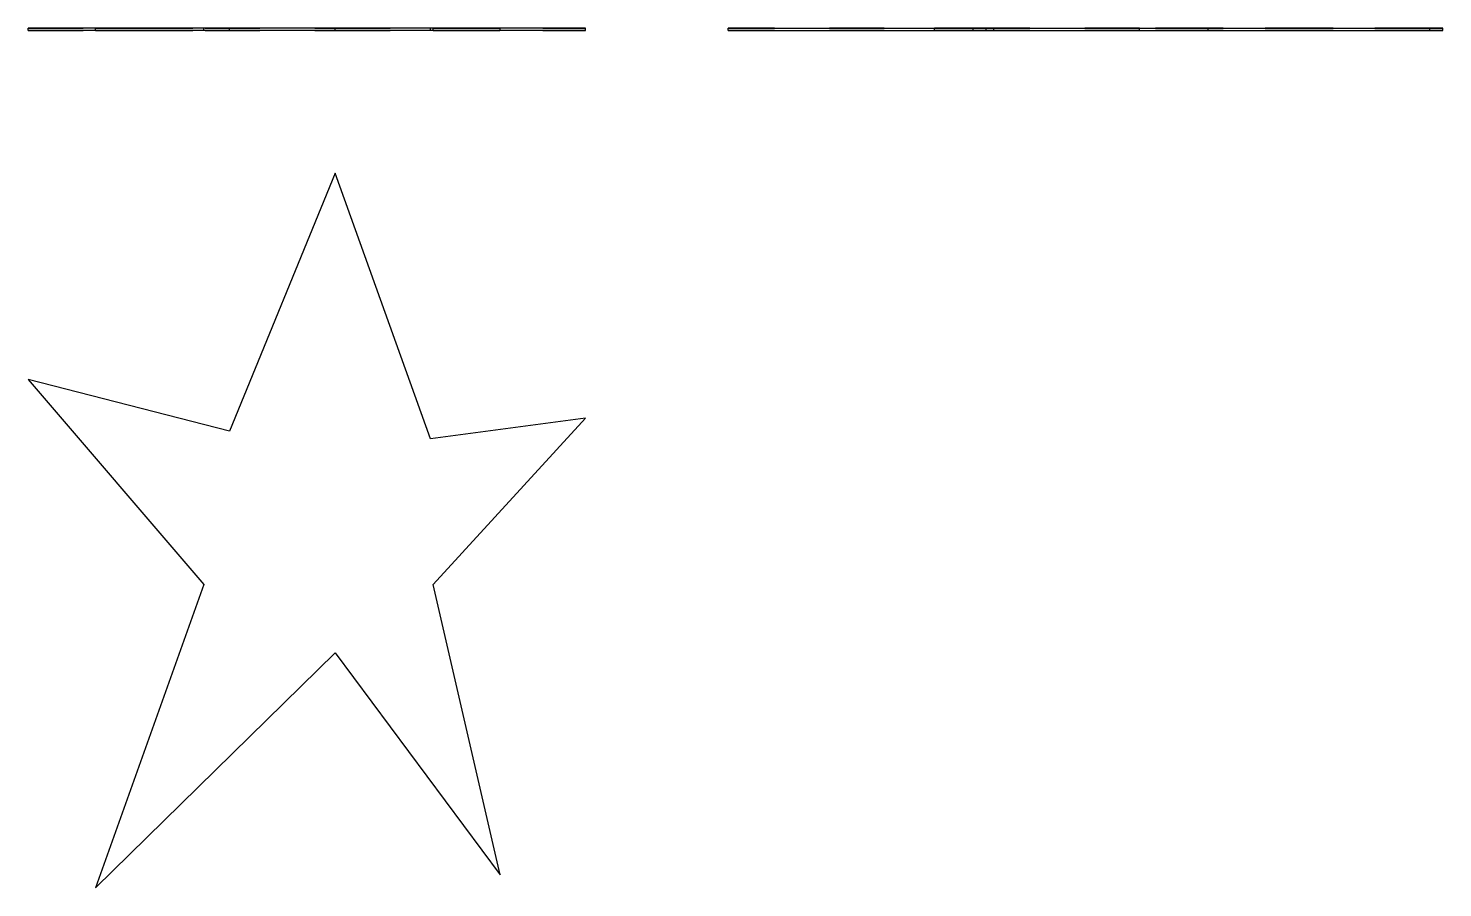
# Model space of a CAD drawing. Extents: x 0 to 2.58, y 0 to 1.57.
import ezdxf

# ---------------------------------------------------------------- set-up
doc = ezdxf.new("R2010")
doc.units = 0
doc.linetypes.add('HIDDEN', pattern=[0.065126, 0.043439, -0.021687])
for name, color, linetype in [('FRONT', 7, 'CONTINUOUS'), ('FRONT_HID', 7, 'HIDDEN'), ('LEFT', 7, 'CONTINUOUS'), ('LEFT_HID', 7, 'HIDDEN'), ('TOP', 7, 'CONTINUOUS')]:
    doc.layers.add(name, color=color, linetype=linetype)

msp = doc.modelspace()

# ---------------------------------------------------------------- linework, layer by layer
at = {"layer": 'FRONT'}
for p, q in [((0, 1.563009), (0, 1.566759)), ((0.366771, 1.566759), (0, 1.566759)), ((0.366771, 1.563009), (0, 1.563009)), ((0.559561, 1.566759), (0.366771, 1.566759)), ((0.366771, 1.563009), (0.366771, 1.566759)), ((0.559561, 1.563009), (0.366771, 1.563009)), ((0.733542, 1.566759), (0.559561, 1.566759)), ((0.559561, 1.563009), (0.559561, 1.566759)), ((0.733542, 1.563009), (0.559561, 1.563009)), ((1.015674, 1.566759), (0.733542, 1.566759)), ((0.733542, 1.563009), (0.733542, 1.566759)), ((1.015674, 1.563009), (0.733542, 1.563009)), ((1.015674, 1.563009), (1.015674, 1.566759))]:
    msp.add_line(p, q, dxfattribs=at)
at = {"layer": 'FRONT_HID', "linetype": 'HIDDEN'}
for p, q in [((0, 1.566759), (0.319749, 1.566759)), ((0, 1.563009), (0.319749, 1.563009)), ((0.319749, 1.566759), (0.122257, 1.566759)), ((0.122257, 1.563009), (0.122257, 1.566759)), ((0.122257, 1.566759), (0.559561, 1.566759)), ((0.319749, 1.563009), (0.122257, 1.563009)), ((0.122257, 1.563009), (0.559561, 1.563009)), ((0.319749, 1.563009), (0.319749, 1.566759)), ((0.559561, 1.566759), (0.860501, 1.566759)), ((0.559561, 1.563009), (0.860501, 1.563009)), ((0.860501, 1.566759), (0.738244, 1.566759)), ((0.738244, 1.563009), (0.738244, 1.566759)), ((0.738244, 1.566759), (1.015674, 1.566759)), ((0.860501, 1.563009), (0.738244, 1.563009)), ((0.738244, 1.563009), (1.015674, 1.563009)), ((0.860501, 1.563009), (0.860501, 1.566759))]:
    msp.add_line(p, q, dxfattribs=at)
at = {"layer": 'LEFT'}
for p, q in [((1.276175, 1.563009), (1.276175, 1.566759)), ((1.276175, 1.566759), (1.652351, 1.566759)), ((1.276175, 1.563009), (1.652351, 1.563009)), ((1.652351, 1.563009), (1.652351, 1.566759)), ((1.652351, 1.566759), (2.026175, 1.566759)), ((1.652351, 1.563009), (2.026175, 1.563009)), ((2.026175, 1.563009), (2.026175, 1.566759)), ((2.026175, 1.566759), (2.578683, 1.566759)), ((2.026175, 1.563009), (2.578683, 1.563009)), ((2.578683, 1.563009), (2.578683, 1.566759))]:
    msp.add_line(p, q, dxfattribs=at)
at = {"layer": 'LEFT_HID', "linetype": 'HIDDEN'}
for p, q in [((1.760501, 1.566759), (1.276175, 1.566759)), ((1.760501, 1.563009), (1.276175, 1.563009)), ((1.652351, 1.566759), (1.746395, 1.566759)), ((1.746395, 1.566759), (1.652351, 1.566759)), ((1.652351, 1.563009), (1.746395, 1.563009)), ((1.746395, 1.563009), (1.652351, 1.563009)), ((2.026175, 1.566759), (1.722884, 1.566759)), ((1.722884, 1.563009), (1.722884, 1.566759)), ((1.722884, 1.566759), (1.760501, 1.566759)), ((2.026175, 1.563009), (1.722884, 1.563009)), ((1.722884, 1.563009), (1.760501, 1.563009)), ((1.746395, 1.563009), (1.746395, 1.566759)), ((1.760501, 1.563009), (1.760501, 1.566759)), ((2.555172, 1.566759), (2.026175, 1.566759)), ((2.555172, 1.563009), (2.026175, 1.563009)), ((2.578683, 1.566759), (2.150783, 1.566759)), ((2.150783, 1.563009), (2.150783, 1.566759)), ((2.150783, 1.566759), (2.555172, 1.566759)), ((2.578683, 1.563009), (2.150783, 1.563009)), ((2.150783, 1.563009), (2.555172, 1.563009)), ((2.555172, 1.563009), (2.555172, 1.566759))]:
    msp.add_line(p, q, dxfattribs=at)
at = {"layer": 'TOP'}
for p, q in [((0.559561, 1.302508), (0.366771, 0.832288)), ((0.733542, 0.818182), (0.559561, 1.302508)), ((0, 0.926332), (0.319749, 0.552508)), ((0.366771, 0.832288), (0, 0.926332)), ((1.015674, 0.855799), (0.733542, 0.818182)), ((0.738244, 0.552508), (1.015674, 0.855799)), ((0.319749, 0.552508), (0.122257, 0)), ((0.860501, 0.023511), (0.738244, 0.552508)), ((0.122257, 0), (0.559561, 0.4279)), ((0.559561, 0.4279), (0.860501, 0.023511))]:
    msp.add_line(p, q, dxfattribs=at)

doc.saveas('drawing.dxf')
